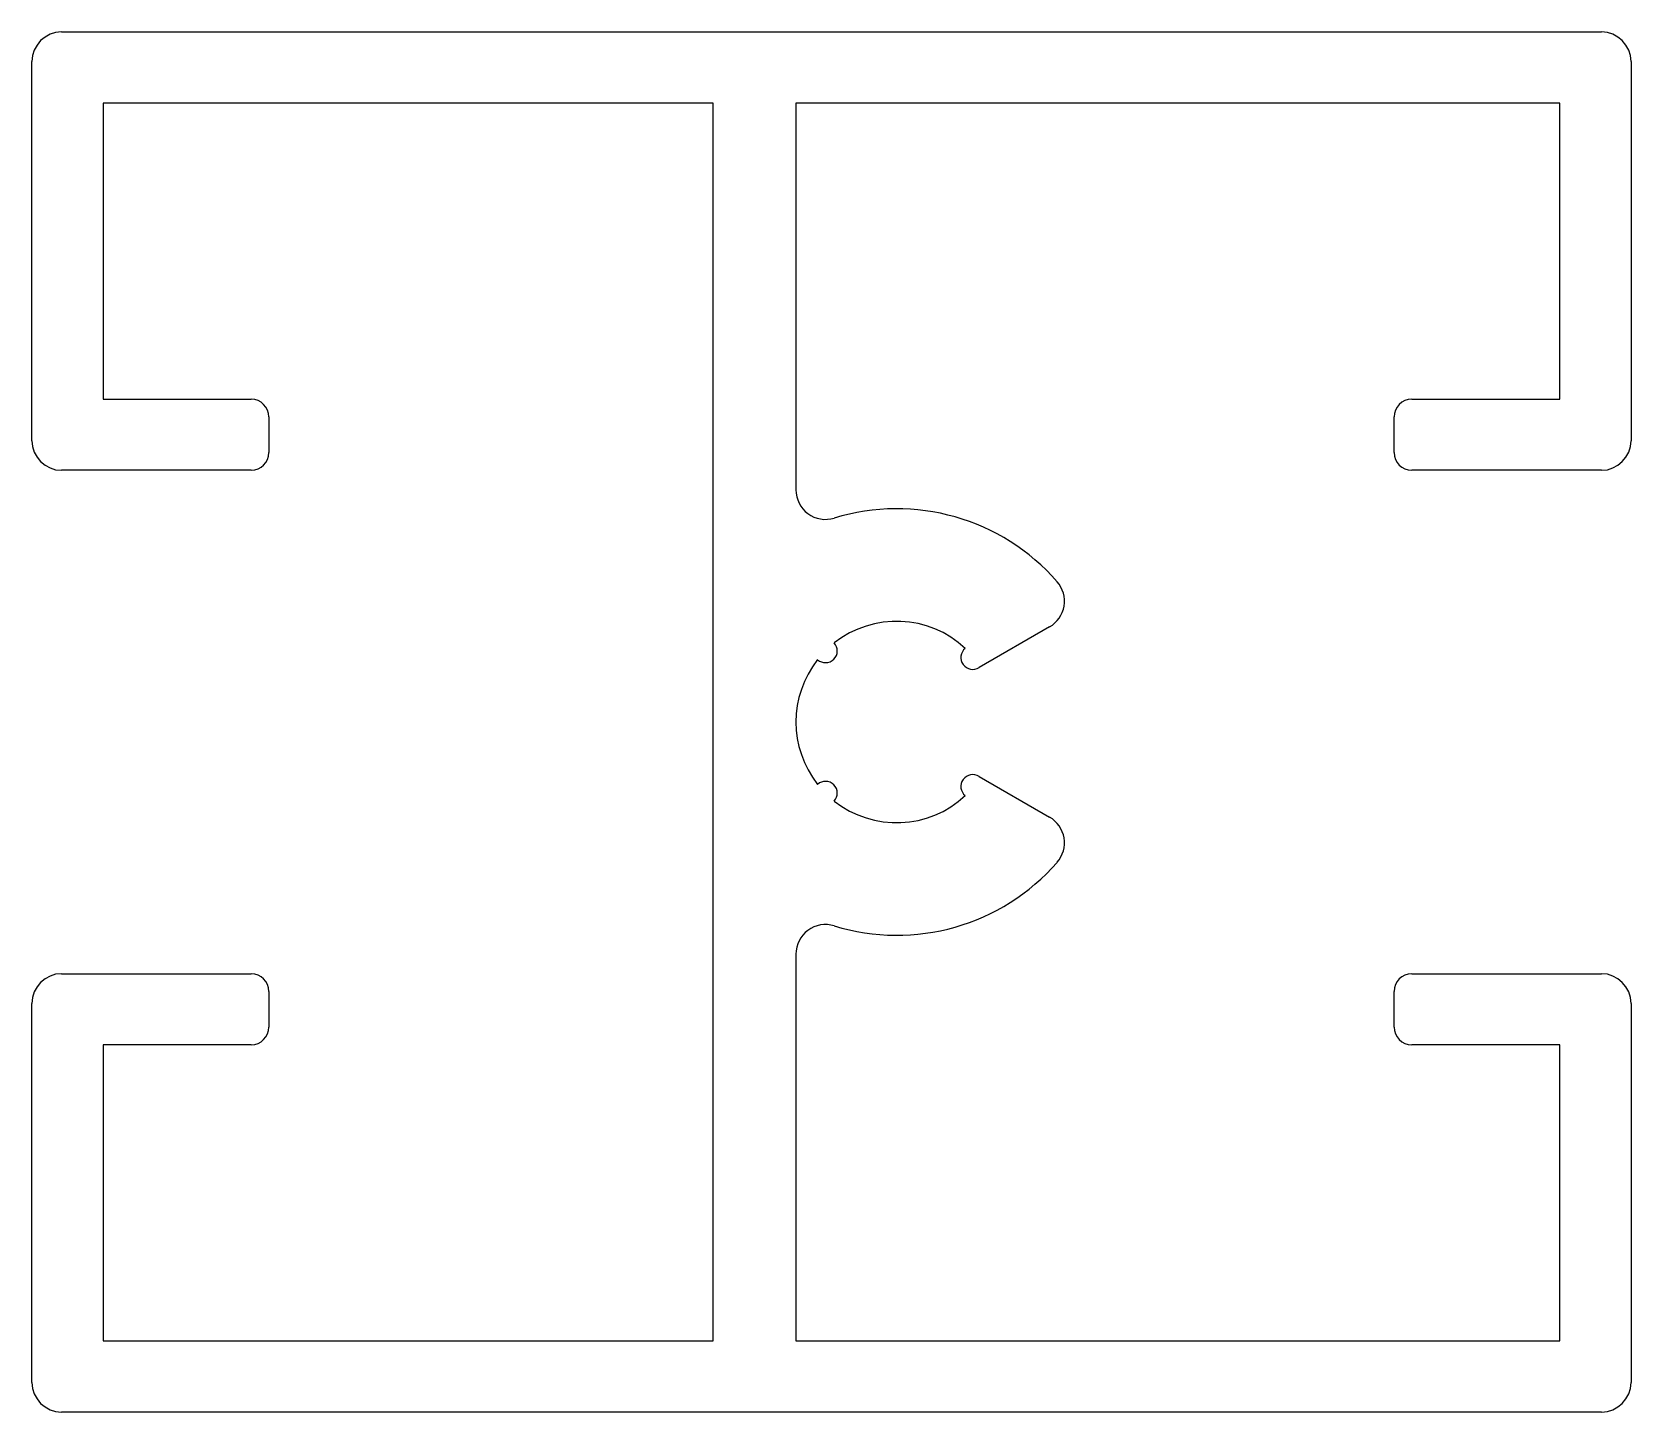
# Model space of a CAD drawing. Extents: x 209.5 to 236.5, y 299.2 to 322.5.
import ezdxf

# ---------------------------------------------------------------- set-up
doc = ezdxf.new("R2010")
doc.units = 0
doc.layers.get('0').update_dxf_attribs({"linetype": 'CONTINUOUS'})

msp = doc.modelspace()

# ---------------------------------------------------------------- linework, layer by layer
at = {"ltscale": 0.05}
for p, q in [((209.981, 322.518), (235.981, 322.518)), ((209.481, 315.618), (209.481, 322.018)), ((236.481, 322.018), (236.481, 315.618)), ((220.981, 321.318), (210.681, 321.318)), ((210.681, 321.318), (210.681, 316.318)), ((220.981, 300.418), (220.981, 321.318)), ((235.281, 321.318), (222.381, 321.318)), ((222.381, 321.318), (222.381, 314.789)), ((235.281, 316.318), (235.281, 321.318)), ((210.681, 316.318), (213.181, 316.318)), ((232.781, 316.318), (235.281, 316.318)), ((213.481, 316.018), (213.481, 315.418)), ((232.481, 315.418), (232.481, 316.018)), ((213.181, 315.118), (209.981, 315.118)), ((235.981, 315.118), (232.781, 315.118)), ((226.665, 312.475), (225.475, 311.788)), ((225.475, 309.948), (226.665, 309.261)), ((222.381, 306.948), (222.381, 300.418)), ((209.981, 306.618), (213.181, 306.618)), ((232.781, 306.618), (235.981, 306.618)), ((213.481, 306.318), (213.481, 305.718)), ((232.481, 305.718), (232.481, 306.318)), ((209.481, 299.718), (209.481, 306.118)), ((236.481, 306.118), (236.481, 299.718)), ((210.681, 305.418), (210.681, 300.418)), ((213.181, 305.418), (210.681, 305.418)), ((235.281, 305.418), (232.781, 305.418)), ((235.281, 300.418), (235.281, 305.418)), ((210.681, 300.418), (220.981, 300.418)), ((222.381, 300.418), (235.281, 300.418)), ((235.981, 299.218), (209.981, 299.218))]:
    msp.add_line(p, q, dxfattribs=at)
for centre, radius, start, end in [((209.981, 322.018), 0.5, 90, 180), ((235.981, 322.018), 0.5, 360, 90), ((213.181, 316.018), 0.3, 0, 90), ((232.781, 316.018), 0.3, 90, 180), ((209.981, 315.618), 0.5, 180, 270), ((213.181, 315.418), 0.3, 270, 0), ((232.781, 315.418), 0.3, 180, 270), ((235.981, 315.618), 0.5, 270, 360), ((222.881, 314.789), 0.5, 180, 287.0186), ((224.081, 310.868), 3.6, 41.1599, 107.0186), ((226.415, 312.908), 0.5, 300, 41.1599), ((224.081, 310.868), 1.7, 47.0091, 128.2554), ((222.879, 312.07), 0.2, 228.3723, 41.6277), ((224.081, 310.868), 1.7, 141.7446, 218.2554), ((225.366, 311.956), 0.2, 128.9477, 303.0168), ((225.366, 309.78), 0.2, 56.9832, 231.0523), ((222.879, 309.666), 0.2, 318.3723, 131.6277), ((224.081, 310.868), 1.7, 231.7446, 312.9909), ((226.415, 308.828), 0.5, 318.8401, 60), ((224.081, 310.868), 3.6, 252.9814, 318.8401), ((222.881, 306.948), 0.5, 72.9814, 180), ((209.981, 306.118), 0.5, 90, 180), ((213.181, 306.318), 0.3, 0, 90), ((232.781, 306.318), 0.3, 90, 180), ((235.981, 306.118), 0.5, 360, 90), ((213.181, 305.718), 0.3, 270, 0), ((232.781, 305.718), 0.3, 180, 270), ((209.981, 299.718), 0.5, 180, 270), ((235.981, 299.718), 0.5, 270, 0)]:
    msp.add_arc(centre, radius, start, end, dxfattribs=at)

doc.saveas('drawing.dxf')
